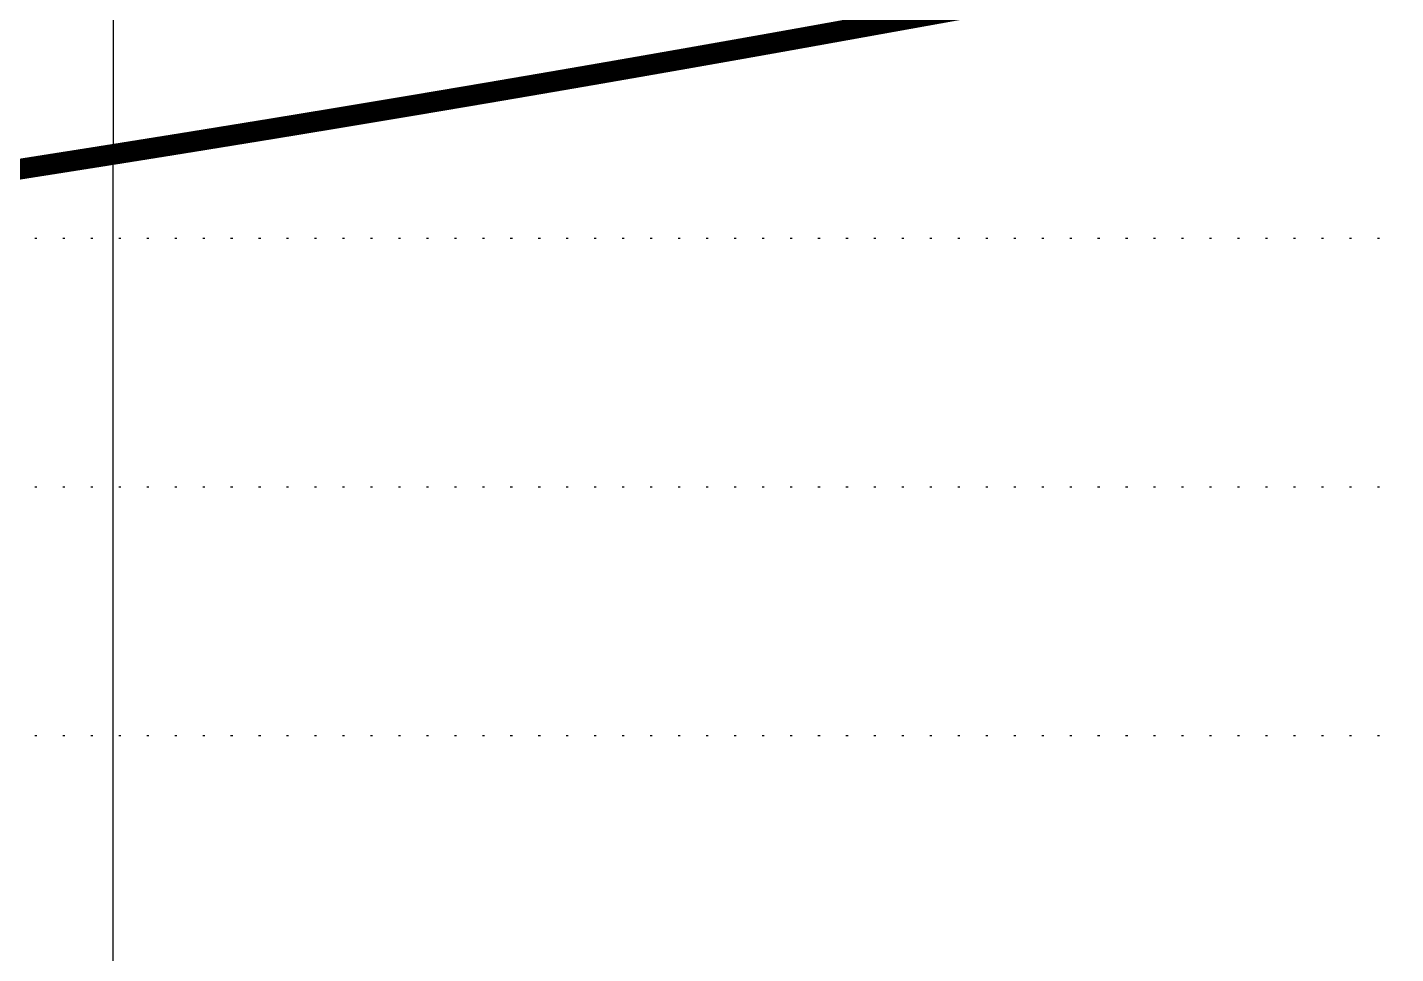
# Model space of a CAD drawing. Header units: millimetres. Extents: x -1499 to 6658, y -12483 to -6008.
# Drawn here: x 1207.4 to 1273.5, y -11163.6 to -11118.9 of the extents above; entities that cross this region are included whole.
import ezdxf

# ---------------------------------------------------------------- set-up
doc = ezdxf.new("R2010")
doc.units = ezdxf.units.MM
doc.linetypes.add('A-DOTLN01H', pattern=[0.125, 0, -0.125])
for name, color, linetype in [('3공구_안성방향_CR-LEAN_NEW', 7, 'Continuous'), ('3공구_안성방향_CR-SSYM-NEW', 3, 'Continuous'), ('CR-GRID', 56, 'A-DOTLN01H'), ('종단계획선', 7, 'Continuous')]:
    doc.layers.add(name, color=color, linetype=linetype)

msp = doc.modelspace()

# ---------------------------------------------------------------- linework, layer by layer
at = {"layer": '3공구_안성방향_CR-LEAN_NEW', "color": 7, "linetype": 'Continuous'}
msp.add_line((1211.585, -11178.947), (1211.585, -11125.014), dxfattribs=at)
at = {"layer": '3공구_안성방향_CR-SSYM-NEW', "color": 3}
msp.add_line((1211.585, -11062.332), (1211.585, -11125.014), dxfattribs=at)
at = {"layer": 'CR-GRID', "linetype": 'A-DOTLN01H', "ltscale": 10}
for p, q in [((696.157, -11129.058), (5436.157, -11129.058)), ((696.157, -11141.058), (5436.157, -11141.058))]:
    msp.add_line(p, q, dxfattribs=at)
at = {"layer": 'CR-GRID', "color": 6, "linetype": 'A-DOTLN01H', "ltscale": 10}
msp.add_line((696.157, -11153.058), (5436.157, -11153.058), dxfattribs=at)
at = {"layer": '종단계획선', "const_width": 1, "flags": 128}
msp.add_lwpolyline([(1205.757, -11125.932), (1206.957, -11125.745), (1208.157, -11125.556), (1209.357, -11125.367), (1210.557, -11125.178), (1211.757, -11124.987), (1212.957, -11124.795), (1214.157, -11124.603), (1215.357, -11124.41), (1216.557, -11124.215), (1217.757, -11124.02), (1218.957, -11123.825), (1220.157, -11123.628), (1221.357, -11123.43), (1222.557, -11123.232), (1223.757, -11123.032), (1224.957, -11122.832), (1226.157, -11122.631), (1227.357, -11122.429), (1228.557, -11122.226), (1229.757, -11122.023), (1230.957, -11121.818), (1232.157, -11121.613), (1233.357, -11121.407), (1234.557, -11121.2), (1235.757, -11120.992), (1236.957, -11120.783), (1238.157, -11120.573), (1239.357, -11120.363), (1240.557, -11120.151), (1241.757, -11119.939), (1242.957, -11119.726), (1244.157, -11119.512), (1245.357, -11119.297), (1246.157, -11119.153), (2761.157, -10846.632)], dxfattribs=at)

doc.saveas('drawing.dxf')
